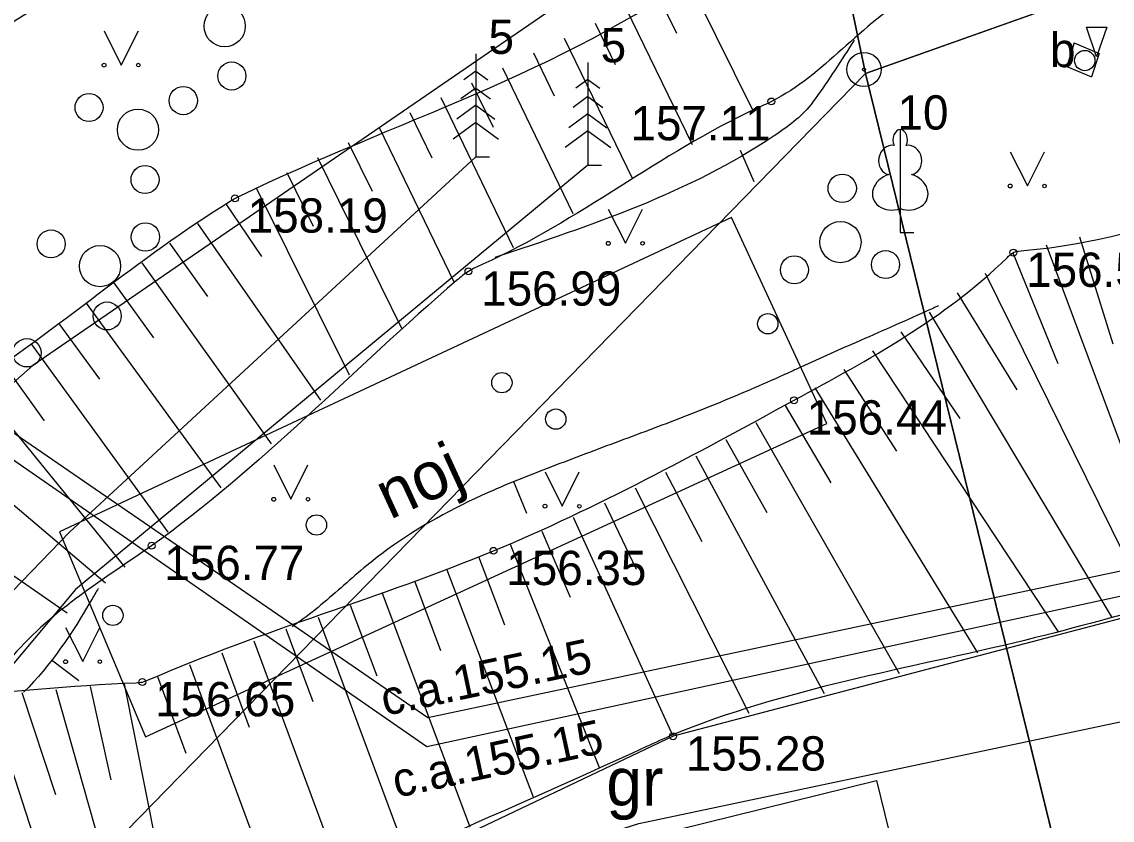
# Model space of a CAD drawing. Extents: x 635495 to 635693, y 303338 to 303478.
# Drawn here: x 635540.29 to 635556.2, y 303417.36 to 303429.02 of the extents above; entities that cross this region are included whole.
import ezdxf

# ---------------------------------------------------------------- set-up
doc = ezdxf.new("R2010")
doc.units = 0
for name, color, linetype in [('BUVE_BALK_####_####_#', 7, 'Continuous'), ('BUVE_BDET_####_####_#', 7, 'Continuous'), ('BUVE_BDET_####_TKST_#', 7, 'Continuous'), ('BUVE_EKAS_RAKS_TKST_#', 7, 'Continuous'), ('BUVE_EKAS_VEKT_####_#', 7, 'Continuous'), ('BUVE_ELEM_####_####_#', 7, 'Continuous'), ('CELI_CMAL_####_####_#', 7, 'Continuous'), ('CELI_CSEG_####_TKST_#', 7, 'Continuous'), ('CELI_SEGL_####_####_#', 7, 'Continuous'), ('RELJ_AATZ_####_TKST_#', 7, 'Continuous'), ('RELJ_ELEM_####_####_#', 7, 'Continuous'), ('RELJ_HORZ_PAMT_####_#', 7, 'Continuous'), ('RELJ_NOGA_####_####_#', 7, 'Continuous'), ('RELJ_NOGL_####_####_#', 7, 'Continuous'), ('ROBZ_PROJ_####_####_#', 7, 'Continuous'), ('ROBZ_UZMR_####_####_#', 7, 'Continuous'), ('SAKT_VADP_KABE_####_#', 7, 'Continuous'), ('SILT_VADP_UDEN_####_I', 7, 'Continuous'), ('SILT_VADP_UDEN_TKST_I', 7, 'Continuous'), ('TERT_DIAM_####_TKST_#', 7, 'Continuous'), ('TERT_ELEM_####_####_#', 7, 'Continuous'), ('TERT_KOKR_####_####_#', 7, 'Continuous')]:
    doc.layers.add(name, color=color, linetype=linetype)

msp = doc.modelspace()

# ---------------------------------------------------------------- linework, layer by layer
at = {"layer": 'BUVE_BALK_####_####_#'}
for p, q in [((635550.6449371687, 303426.15970201424), (635540.836937169, 303421.57070201426)), ((635552.032937169, 303423.15170201426), (635550.6449371688, 303426.1597020143)), ((635542.0889371689, 303418.58070201427), (635552.032937169, 303423.15170201426)), ((635540.836937169, 303421.57070201426), (635542.0889371689, 303418.58070201427))]:
    msp.add_line(p, q, dxfattribs=at)
at = {"layer": 'BUVE_BDET_####_####_#'}
for p, q in [((635555.6439371689, 303428.7087020143), (635555.5359371688, 303428.3657020143)), ((635555.6439371689, 303428.7087020143), (635556.005937169, 303428.55570201424)), ((635556.005937169, 303428.55570201424), (635555.8979371688, 303428.2127020143)), ((635555.5359371688, 303428.3657020143), (635555.8979371688, 303428.2127020143))]:
    msp.add_line(p, q, dxfattribs=at)
at = {"layer": 'BUVE_EKAS_VEKT_####_#'}
msp.add_lwpolyline([(635552.7569371691, 303417.9417020145), (635553.4909371693, 303414.9687020152), (635534.8049371686, 303410.35370201495), (635534.0699371692, 303413.32670201425)], close=True, dxfattribs=at)
at = {"layer": 'BUVE_ELEM_####_####_#'}
for centre, radius in [((635552.5759371689, 303428.31970201427), 0.24999999999999997), ((635555.7976531768, 303428.4512270588), 0.14827339613025664), ((635552.5759371689, 303428.31970201427), 0.02247220505424423), ((635551.1729371689, 303424.60970201425), 0.14827339613025664), ((635547.2919371689, 303423.74970201426), 0.14827339613025664), ((635548.0779371689, 303423.21770201426), 0.14827339613025664), ((635544.5849371689, 303421.6727020143), 0.14827339613025664), ((635541.6149371689, 303420.35370201425), 0.14827339613025664)]:
    msp.add_circle(centre, radius, dxfattribs=at)
at = {"layer": 'CELI_CMAL_####_####_#'}
msp.add_lwpolyline([(635575.0559371689, 303433.49970201426), (635574.2669371689, 303432.14670201426), (635568.7109371689, 303431.09470201435), (635563.7159371689, 303429.8547020143), (635563.6149371689, 303422.3407020143), (635557.400937169, 303420.58870201436), (635549.7899371692, 303418.58870201436), (635542.719937169, 303415.22270201426), (635538.9419371692, 303412.91770201427), (635536.290937169, 303410.6747020143), (635536.0199371689, 303410.37970201427)], dxfattribs=at)
at = {"layer": 'CELI_SEGL_####_####_#'}
msp.add_lwpolyline([(635542.719937169, 303415.22270201426), (635549.290937169, 303417.3137020143), (635561.268937169, 303419.8437020143), (635571.4629371689, 303421.8267020143), (635580.5199371689, 303423.6167020144), (635584.1449371689, 303423.3237020143), (635584.2839371689, 303423.9357020143), (635588.8479371689, 303425.1727020143), (635593.8269371691, 303426.5787020144)], dxfattribs=at)
at = {"layer": 'RELJ_ELEM_####_####_#'}
msp.add_lwpolyline([(635555.8216866164, 303428.9386497783), (635556.1216866163, 303428.9386497783), (635555.9716866163, 303428.5056370826)], close=True, dxfattribs=at)
for centre in [(635551.2249371689, 303427.85370201425), (635543.3959371689, 303426.43970201426), (635554.7569371689, 303425.64770201425), (635546.8039371689, 303425.3737020143), (635551.554937169, 303423.4927020143), (635542.179937169, 303421.37070201425), (635547.169937169, 303421.2957020143), (635542.0459371689, 303419.38070201426), (635549.789937169, 303418.58870201424)]:
    msp.add_circle(centre, 0.05, dxfattribs=at)
at = {"layer": 'RELJ_HORZ_PAMT_####_#'}
for p, q in [((635550.9751357025, 303426.6791050101), (635550.7747165012, 303427.1371793968)), ((635547.6558531447, 303421.8406394138), (635547.4654330923, 303422.3029598694)), ((635541.1190908166, 303419.3966416252), (635540.721687214, 303419.70007263316))]:
    msp.add_line(p, q, dxfattribs=at)
for points in [[(635549.72245868, 303437.9777135704), (635549.7177499464, 303437.96021935355), (635549.3370787896, 303436.4131695075), (635549.1191271836, 303435.69732445315), (635548.9743512389, 303435.3505243565), (635548.7907943118, 303435.0129877285), (635547.3151539515, 303433.3259100746), (635545.4876841553, 303432.0559075855), (635544.1401473515, 303431.3142668507), (635543.4654169217, 303430.95008768595), (635542.7993596438, 303430.57007521903), (635537.8588572886, 303427.52260331815), (635537.5471389212, 303427.2966969693), (635537.2501376139, 303427.0503659027), (635536.9521039745, 303426.8042256671), (635536.6372886114, 303426.5788918109), (635536.5108592088, 303426.5183974435), (635535.9372288131, 303426.33598896256), (635532.7316569827, 303425.2285129592)], [(635552.4325981939, 303428.7481970109), (635551.8622455667, 303427.889935676), (635551.7982223094, 303427.80467791785), (635551.2677277697, 303427.3534080159), (635547.1866591609, 303425.5746432087)], [(635553.6625734869, 303424.8710929227), (635553.4765419927, 303424.7864102703), (635552.4598465732, 303424.33686481835), (635551.600566119, 303423.95245065953), (635551.527707063, 303423.9185300804), (635551.0369256317, 303423.6992695963), (635550.0583531327, 303423.2945645647), (635549.0680937226, 303422.91847581026), (635548.0761488599, 303422.5445623502), (635547.0925200026, 303422.14638320124), (635545.6266547623, 303421.3174440168), (635545.2777327334, 303421.04625996307), (635544.944137485, 303420.75695903954), (635544.2575391525, 303420.2062410355), (635544.2314865346, 303420.18865895236)], [(635541.4009952281, 303420.74740663724), (635541.3046335953, 303420.58142221073), (635540.3126975808, 303419.2330411714), (635540.3113341454, 303419.2317082222)]]:
    msp.add_spline(points, degree=3, dxfattribs=at)
at = {"layer": 'RELJ_NOGA_####_####_#'}
for p, q in [((635549.9987638021, 303429.6569474737), (635550.9521192737, 303427.72161624674)), ((635549.5500247845, 303429.436418509), (635549.8382012472, 303428.84831860045)), ((635549.1008962676, 303429.21668375307), (635550.0709226565, 303427.2270658238)), ((635548.6512853012, 303428.9979376896), (635548.9458959143, 303428.3913584451)), ((635548.2013533278, 303428.77985265205), (635549.196334041, 303426.72354057187)), ((635547.7512293564, 303428.5621639569), (635548.0539303621, 303427.934902194)), ((635547.3009212157, 303428.34485639073), (635548.3260415186, 303426.22058604984)), ((635546.8506343871, 303428.12750467483), (635547.1629453633, 303427.480739864)), ((635546.4003802908, 303427.9100851523), (635547.4556270351, 303425.7247746351)), ((635545.9501261946, 303427.6926656298), (635546.2704548587, 303427.029296989)), ((635545.5002435272, 303427.4744785884), (635546.5978960835, 303425.2112229879)), ((635545.0505844785, 303427.2558314136), (635545.3981182183, 303426.5421967666)), ((635544.6013963327, 303427.0362184488), (635545.8259017371, 303424.5427811837)), ((635544.1527406547, 303426.81551997055), (635544.5395999356, 303426.032248741)), ((635543.7046872887, 303426.59360169043), (635545.0611787268, 303423.86608886695)), ((635543.2646422382, 303426.35751732584), (635543.7848030224, 303425.59336285054)), ((635542.8524127431, 303426.07456152816), (635544.6459753538, 303423.4966949448)), ((635542.4431460192, 303425.78733605484), (635542.9969755488, 303425.0050225618)), ((635555.7205970455, 303425.8788212255), (635556.2092208643, 303424.31626540987)), ((635554.7490085006, 303425.6441768791), (635555.4053503873, 303424.0304389782)), ((635555.2351467218, 303425.7590807041), (635557.1652571256, 303420.5774980516)), ((635542.035970794, 303425.49715173943), (635543.926783669, 303422.85901983373)), ((635554.3456772172, 303425.3499083745), (635556.7492497356, 303420.4679766907)), ((635541.6305043331, 303425.2045829391), (635542.2094054742, 303424.4044287331)), ((635553.9363485907, 303425.0627671628), (635554.8055876488, 303423.644102153)), ((635541.2260722974, 303424.9105853789), (635543.1889186685, 303422.2158589323)), ((635553.526495306, 303424.77637604054), (635556.1909684221, 303420.3209836525)), ((635540.8219216219, 303424.61620088294), (635541.4175241927, 303423.79851793894)), ((635553.1147293147, 303424.492744647), (635553.9765863989, 303423.2251505241)), ((635540.4174929275, 303424.3221985522), (635542.4193806779, 303421.56692106376)), ((635552.7001321155, 303424.213270631), (635555.4085518207, 303420.1149641259)), ((635540.0121589141, 303424.0294464525), (635540.6143212427, 303423.1928796083)), ((635552.2814322133, 303423.9399848671), (635553.0500512642, 303422.747851783)), ((635539.6051903679, 303423.7389721913), (635541.789215919, 303421.0560404208)), ((635551.8577278148, 303423.67453074607), (635554.2343750444, 303419.80589621374)), ((635551.4282939334, 303423.4184510929), (635552.091298968, 303422.2876219895)), ((635550.9957240788, 303423.16769023857), (635553.0902806409, 303419.50478719984)), ((635538.9795971902, 303422.9740788604), (635541.5059772732, 303420.83057597984)), ((635550.5606377423, 303422.9213222582), (635551.157289937, 303421.85366235365)), ((635550.1226148452, 303422.6802173609), (635551.9928435329, 303419.2155918639)), ((635549.6813613083, 303422.4450791444), (635550.211070109, 303421.4329085864)), ((635538.4090651858, 303422.1528034913), (635540.9473957302, 303420.38944997115)), ((635549.2364522513, 303422.2169354479), (635550.8964004565, 303418.9253490076)), ((635548.7875618128, 303421.9967342561), (635549.2505521495, 303421.03018416365)), ((635548.3345891807, 303421.7850619786), (635549.7806542083, 303418.60756273096)), ((635547.8771551023, 303421.5832136534), (635548.2906917202, 303420.61952386354)), ((635547.415183034, 303421.3919854301), (635548.7146654178, 303418.1247835428)), ((635546.9490512543, 303421.2111127772), (635547.32957147, 303420.21746915695)), ((635546.481902106, 303421.03286764247), (635547.7536928571, 303417.688344943)), ((635546.014374899, 303420.85561607126), (635546.3976098582, 303419.8424203861)), ((635545.5464473743, 303420.6794237465), (635546.8255325069, 303417.2650241462)), ((635545.0782235387, 303420.50402009813), (635545.4658134663, 303419.46938459197)), ((635544.6096968541, 303420.3294271342), (635545.9093171209, 303416.84079421393)), ((635544.141027761, 303420.15521715936), (635544.533662511, 303419.09593649633)), ((635543.6721978775, 303419.9814398872), (635544.9967345526, 303416.4080015016)), ((635543.2033110703, 303419.80781636934), (635543.6049491523, 303418.72168301424)), ((635542.7343476609, 303419.6343997595), (635544.0913634081, 303415.96467785677)), ((635542.2653842515, 303419.46098314965), (635542.6783844414, 303418.3441237129)), ((635540.7845109645, 303419.2717909161), (635542.0353121593, 303414.84674963244)), ((635541.2827146976, 303419.31413485826), (635541.5856829411, 303417.9545274961)), ((635541.7809042381, 303419.3566458194), (635542.6090881189, 303415.18666720693)), ((635539.7880645165, 303419.1875623208), (635541.3168527179, 303414.46022078185)), ((635540.2862916678, 303419.2296301234), (635540.7755322261, 303417.73780196003))]:
    msp.add_line(p, q, dxfattribs=at)
for points in [[(635536.1269371689, 303418.8677020143), (635539.4239371689, 303423.61370201426), (635539.5050105928, 303423.6679094492), (635543.312725362, 303426.3902475607), (635543.3959371689, 303426.43970201426), (635543.4631581209, 303426.47348044097), (635550.2623656943, 303429.7872992337), (635550.3119371689, 303429.83070201427), (635550.3198466665, 303430.00533869764), (635550.1509371689, 303434.43570201425), (635549.4229371689, 303440.76170201425), (635549.0999371689, 303445.38770201424)], [(635529.3599371689, 303408.6337020143), (635531.6319371689, 303411.1437020143), (635531.7044125579, 303411.2578085744), (635536.0746732468, 303418.7884320257), (635536.1269371689, 303418.8677020143), (635536.1668654282, 303418.87879456504), (635536.2737273558, 303418.88953134726), (635541.9540582022, 303419.3714212028), (635542.0459371689, 303419.38070201426), (635542.1450898489, 303419.4164998338), (635547.169937169, 303421.2957020143), (635551.554937169, 303423.4927020143), (635554.6652491656, 303425.5735747204), (635554.7569371689, 303425.64770201425), (635554.9103186355, 303425.67952568765), (635560.6752688078, 303427.1445544151), (635560.7989371689, 303427.1927020143), (635560.813209752, 303427.31237087573), (635560.8468538846, 303430.9714652143), (635560.8559371689, 303431.08070201427), (635560.9120113548, 303431.188415104), (635561.6667293562, 303432.1697375625), (635561.7429371689, 303432.25470201427), (635561.865101571, 303432.30422550096), (635565.8772765407, 303433.5695795627), (635565.978937169, 303433.6167020143), (635568.456937169, 303435.9927020143)]]:
    msp.add_spline(points, degree=3, dxfattribs=at)
at = {"layer": 'RELJ_NOGL_####_####_#'}
for points in [[(635549.0999371689, 303445.38770201424), (635550.6449371689, 303441.1177020143), (635552.1129371689, 303434.6977020143), (635553.3551589872, 303429.73200595495), (635553.4339371689, 303429.5417020143), (635553.3473086895, 303429.4713071216), (635551.2249371689, 303427.85370201425), (635550.9922194015, 303427.7437847325), (635547.0129596083, 303425.4787112207), (635546.8039371689, 303425.3737020143), (635546.6362094063, 303425.24390919803), (635542.179937169, 303421.37070201425), (635540.1508041773, 303419.7597076872), (635539.4874366989, 303419.2123340649), (635539.3185046852, 303419.1941713516), (635538.1331482112, 303419.1150767979), (635536.1269371689, 303418.8677020143)], [(635568.456937169, 303435.9927020143), (635568.0979371689, 303432.13770201424), (635567.966602408, 303432.06004469836), (635565.8199371689, 303430.9057020143), (635563.9145058767, 303429.9810163736), (635563.8096856445, 303429.94015569094), (635563.6212785015, 303429.8490681468), (635563.6460256978, 303429.71111904446), (635563.5677610341, 303422.52754951286), (635563.564937169, 303422.34070201433), (635563.2558028232, 303422.28998012916), (635557.9184775879, 303420.77492055844), (635557.2019429391, 303420.5871556203), (635555.0796465145, 303420.028359377), (635549.9270508355, 303418.66716696584), (635549.784472073, 303418.60926167254), (635549.4043829404, 303418.43873666204), (635542.8471678004, 303415.3244306021), (635542.669937169, 303415.22270201426), (635541.2690153737, 303414.3896065629), (635539.2287527738, 303413.1480522929), (635538.8736397908, 303412.9228565107), (635538.7617761358, 303412.81789804634), (635535.9295618972, 303410.38504519354), (635531.716937169, 303406.24470201426)]]:
    msp.add_spline(points, degree=3, dxfattribs=at)
at = {"layer": 'ROBZ_PROJ_####_####_#'}
msp.add_lwpolyline([(635552.5999371685, 303428.26270201494), (635593.6299371688, 303442.8327020134), (635602.039937169, 303400.592702015), (635602.2099371689, 303399.092702015), (635561.3599371692, 303392.5627020138)], close=True, dxfattribs=at)
msp.add_lwpolyline([(635552.5999371685, 303428.26270201494), (635593.6299371688, 303442.8327020134), (635602.039937169, 303400.592702015), (635602.2099371689, 303399.092702015), (635561.3599371692, 303392.5627020138)], close=True, dxfattribs=at)
at = {"layer": 'ROBZ_UZMR_####_####_#'}
for p, q in [((635593.6299371688, 303442.8327020134), (635552.5999371685, 303428.26270201494)), ((635552.5999371685, 303428.26270201494), (635526.3529095114, 303401.3734390305)), ((635552.5999371685, 303428.26270201494), (635526.3529095114, 303401.3734390305)), ((635552.5999371685, 303428.26270201494), (635561.3599371692, 303392.5627020138)), ((635561.3599371692, 303392.5627020138), (635552.5999371685, 303428.26270201494))]:
    msp.add_line(p, q, dxfattribs=at)
for points in [[(635504.4715650865, 303419.3569807957), (635541.7699371685, 303388.7027020144), (635561.3599371692, 303392.5627020138), (635552.5999371685, 303428.26270201494), (635545.9517492044, 303460.0594661722)], [(635504.4715650865, 303419.3569807957), (635541.7699371685, 303388.7027020144), (635561.3599371692, 303392.5627020138), (635552.5999371685, 303428.26270201494), (635545.9517492044, 303460.0594661722)], [(635545.9517492044, 303460.0594661722), (635552.5999371685, 303428.26270201494), (635593.6299371688, 303442.8327020134), (635585.8040662355, 303460.0594661722)]]:
    msp.add_lwpolyline(points, dxfattribs=at)
at = {"layer": 'SAKT_VADP_KABE_####_#'}
msp.add_lwpolyline([(635555.7443848322, 303454.10526782484), (635553.9954875854, 303453.717853832), (635551.8149371688, 303448.9877020143), (635552.4389371689, 303442.70070201426), (635552.5459371689, 303437.0797020143), (635550.263855731, 303432.7003039204), (635548.012187847, 303429.19278664124), (635540.4490871355, 303423.9989300433), (635538.2807749182, 303422.0950498727), (635531.7199371689, 303411.5027020143), (635527.441937169, 303406.78370201425), (635524.9729371689, 303403.1237020143)], dxfattribs=at)
at = {"layer": 'SILT_VADP_UDEN_####_I'}
for points in [[(635537.5256489579, 303424.8325391548), (635546.2124371689, 303418.8640020143), (635558.0235371689, 303421.3629020143), (635569.6949371689, 303423.9206020143), (635578.2083371689, 303425.8365020143)], [(635537.6416417576, 303424.36865477613), (635546.196437169, 303418.4390020143), (635557.991737169, 303420.99840201426), (635569.5763925082, 303423.6262466752), (635578.1176846602, 303425.53424039186)]]:
    msp.add_lwpolyline(points, dxfattribs=at)
at = {"layer": 'TERT_ELEM_####_####_#'}
for p, q in [((635541.4871416235, 303428.88464753726), (635541.7371416235, 303428.38464753726)), ((635541.7371416235, 303428.38464753726), (635541.9871416235, 303428.88464753726)), ((635546.910937169, 303428.5477020143), (635546.910937169, 303427.0477020143)), ((635548.5479371689, 303428.4247020143), (635548.5479371689, 303426.9247020143)), ((635546.910937169, 303428.2977020143), (635546.734937169, 303428.16970201425)), ((635546.910937169, 303428.2977020143), (635547.084937169, 303428.16970201425)), ((635548.5479371689, 303428.1747020143), (635548.3719371688, 303428.04670201434)), ((635548.5479371689, 303428.1747020143), (635548.7219371689, 303428.04670201434)), ((635546.910937169, 303428.0477020143), (635546.694937169, 303427.8897020143)), ((635546.910937169, 303428.0477020143), (635547.126937169, 303427.8897020143)), ((635548.5479371689, 303427.9247020143), (635548.3319371688, 303427.7667020143)), ((635548.5479371689, 303427.9247020143), (635548.7639371689, 303427.7667020143)), ((635546.910937169, 303427.7977020143), (635546.632937169, 303427.59370201424)), ((635546.910937169, 303427.7977020143), (635547.188937169, 303427.59370201424)), ((635546.910937169, 303427.5477020143), (635546.578937169, 303427.30370201427)), ((635546.910937169, 303427.5477020143), (635547.244937169, 303427.30370201427)), ((635548.5479371689, 303427.6747020143), (635548.2699371688, 303427.47070201434)), ((635548.5479371689, 303427.6747020143), (635548.8259371688, 303427.47070201434)), ((635548.5479371689, 303427.4247020143), (635548.2159371688, 303427.1807020143)), ((635548.5479371689, 303427.4247020143), (635548.8819371688, 303427.1807020143)), ((635546.910937169, 303427.0477020143), (635547.110937169, 303427.0477020143)), ((635554.7105375865, 303427.1205538711), (635554.9605375865, 303426.6205538711)), ((635554.9605375865, 303426.6205538711), (635555.2105375865, 303427.1205538711)), ((635548.5479371689, 303426.9247020143), (635548.7479371688, 303426.9247020143)), ((635548.8450970697, 303426.2838108663), (635549.0950970697, 303425.7838108663)), ((635549.0950970697, 303425.7838108663), (635549.3450970697, 303426.2838108663)), ((635553.1049371689, 303426.29069439945), (635553.1049371689, 303425.9437020143)), ((635553.1049371689, 303425.9437020143), (635553.304937169, 303425.9437020143)), ((635543.962192274, 303422.5484530148), (635544.212192274, 303422.0484530148)), ((635544.212192274, 303422.0484530148), (635544.462192274, 303422.5484530148)), ((635547.9217011078, 303422.44727687386), (635548.1717011078, 303421.94727687386)), ((635548.1717011078, 303421.94727687386), (635548.4217011078, 303422.44727687386)), ((635540.9249140868, 303420.17804056813), (635541.1749140868, 303419.67804056813)), ((635541.1749140868, 303419.67804056813), (635541.4249140868, 303420.17804056813))]:
    msp.add_line(p, q, dxfattribs=at)
for points in [[(635553.1049371689, 303427.44370091206), (635553.1049371689, 303426.29069439945)], [(635553.1944956505, 303427.21130810055), (635553.1935003764, 303427.2122204332)]]:
    msp.add_lwpolyline(points, dxfattribs=at)
for centre, radius in [((635543.2469371689, 303428.95270201424), 0.3006396109047146), ((635541.4868617193, 303428.38419723295), 0.02800000000000047), ((635541.9868617193, 303428.38419723295), 0.02630589287586257), ((635543.3502307929, 303428.22515257396), 0.20454262928772468), ((635542.6424217552, 303427.8665507295), 0.2066127541214373), ((635541.2667987479, 303427.765549988), 0.20413472391554566), ((635541.9809371689, 303427.44170201424), 0.3006396109047146), ((635542.0842307929, 303426.71415257396), 0.20454262928772468), ((635552.2582486212, 303426.5864612772), 0.2066127541214373), ((635554.7102576823, 303426.62010356685), 0.02800000000000047), ((635555.2102576823, 303426.62010356685), 0.02630589287586257), ((635552.2329371689, 303425.8007020143), 0.3006396109047146), ((635540.713798748, 303425.7745499881), 0.20413472391554566), ((635542.0894217553, 303425.8755507295), 0.2066127541214373), ((635548.8448171655, 303425.783360562), 0.02800000000000047), ((635549.3448171655, 303425.783360562), 0.02630589287586257), ((635541.4279371689, 303425.45070201426), 0.3006396109047146), ((635552.8907145666, 303425.47309454187), 0.20454262928772468), ((635551.5611557344, 303425.3962506592), 0.20413472391554566), ((635541.531230793, 303424.723152574), 0.20454262928772468), ((635540.3604217552, 303424.1855507295), 0.2066127541214373), ((635543.9619123697, 303422.04800271057), 0.02800000000000047), ((635544.4619123697, 303422.04800271057), 0.02630589287586257), ((635547.9214212034, 303421.94682656956), 0.02800000000000047), ((635548.4214212034, 303421.94682656956), 0.02630589287586257), ((635540.9246341826, 303419.67759026383), 0.02800000000000047), ((635541.4246341826, 303419.67759026383), 0.02630589287586257)]:
    msp.add_circle(centre, radius, dxfattribs=at)
for centre, major_axis, ratio, start_param, end_param in [((635553.1053376086, 303427.2937704454), (-2.411082991342228e-17, -0.1499315361192787), 0.7071067811865476, 3.1453697680631514, 5.287484568227708), ((635553.1045367293, 303427.2937704454), (4.2472147493394324e-17, -0.1499315361192787), 0.7071067811865476, 0.9957007389518787, 3.137815539116435), ((635552.9766463734, 303426.9989050911), (-0.03873231390928321, -0.21240300942721796), 0.8613228459795691, 3.141592653589793, 6.283185307179586), ((635553.2332279644, 303426.9989050911), (0.038732313909283195, -0.21240300942721796), 0.8613228459795691, 0, 3.141592653589793), ((635553.0153786868, 303426.536616188), (0.306817388384849, 0.0951133899296168), 0.8144450187643255, 1.5707963267948966, 4.752014655570659), ((635553.1944956509, 303426.536616188), (-0.30681738838484907, 0.09511338992961664), 0.8144450187643254, 1.5311706516089276, 4.71238898038469)]:
    msp.add_ellipse(centre, major_axis=major_axis, ratio=ratio, start_param=start_param, end_param=end_param, dxfattribs=at)
at = {"layer": 'TERT_KOKR_####_####_#'}
for points in [[(635546.910937169, 303427.0477020143), (635540.981937169, 303421.56970201427), (635536.8289371689, 303417.2747020143), (635533.7529371689, 303413.4427020143)], [(635548.5479371689, 303426.9247020143), (635541.0701348574, 303420.73074014444), (635534.6345907617, 303413.04468875553)]]:
    msp.add_lwpolyline(points, dxfattribs=at)

# ---------------------------------------------------------------- texts
at = {"layer": 'BUVE_BDET_####_TKST_#'}
msp.add_text('b', height=0.5, dxfattribs=at).set_placement((635555.2915686959, 303428.3549167623))
at = {"layer": 'BUVE_EKAS_RAKS_TKST_#'}
msp.add_text('noj', height=0.7, rotation=24.68702028645494, dxfattribs=at).set_placement((635545.656187285, 303421.74486609007))
at = {"layer": 'CELI_CSEG_####_TKST_#'}
msp.add_text('gr', height=0.7, dxfattribs=at).set_placement((635548.8170589241, 303417.57614878676))
at = {"layer": 'RELJ_AATZ_####_TKST_#'}
for s, p in [(' 157.11', (635548.9828921668, 303427.2877420685)), (' 158.19', (635543.3959371689, 303425.93970201426)), (' 156.55', (635554.7569371689, 303425.14770201425)), (' 156.99', (635546.8039371689, 303424.8737020143)), (' 156.44', (635551.554937169, 303422.9927020143)), (' 156.77', (635542.179937169, 303420.87070201425)), (' 156.35', (635547.169937169, 303420.7957020143)), (' 156.65', (635542.0459371689, 303418.88070201426)), (' 155.28', (635549.789937169, 303418.08870201424))]:
    msp.add_text(s, height=0.5, dxfattribs=at).set_placement(p)
at = {"layer": 'SILT_VADP_UDEN_TKST_I'}
for rotation, p in [(11.946025539923623, (635545.5833766676, 303418.8842307791)), (12.242528141518779, (635545.7534374794, 303417.6893524629))]:
    msp.add_text('c.a.155.15', height=0.5, rotation=rotation, dxfattribs=at).set_placement(p)
at = {"layer": 'TERT_DIAM_####_TKST_#'}
for s, p in [(' 5', (635546.910937169, 303428.5477020143)), (' 5', (635548.5479371689, 303428.4247020143)), (' 10', (635552.8799371689, 303427.4437020143))]:
    msp.add_text(s, height=0.5, dxfattribs=at).set_placement(p)

doc.saveas('drawing.dxf')
